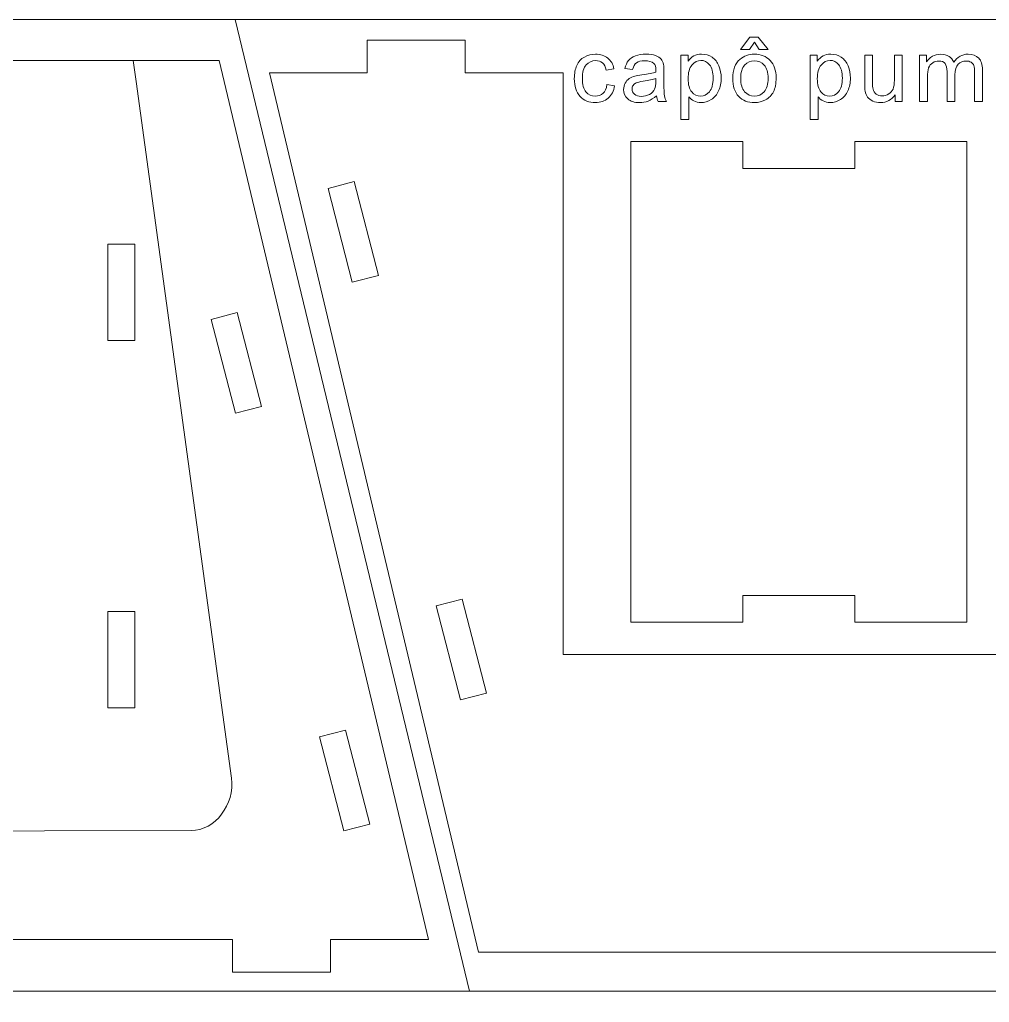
# Model space of a CAD drawing. Header units: centimetres. Extents: x -129.3 to -71.3, y -1.4 to 86.6.
# Drawn here: x -118.84 to -109.65, y 77.32 to 86.63 of the extents above; entities that cross this region are included whole.
import ezdxf

# ---------------------------------------------------------------- set-up
doc = ezdxf.new("R2010")
doc.units = ezdxf.units.CM
doc.header["$MEASUREMENT"] = 0
doc.layers.add('Camada 1', color=7, linetype='Continuous')

msp = doc.modelspace()

# ---------------------------------------------------------------- linework, layer by layer
at = {"layer": 'Camada 1', "color": 250, "lineweight": 20}
msp.add_open_spline([(-100.75825, 86.62825), (-100.75825, 86.62825), (-128.75826, 86.62825), (-128.75826, 86.62825), (-128.75826, 86.62825), (-129.03325, 86.62825), (-129.25825, 86.40325), (-129.25825, 86.12825), (-129.25825, 86.12825), (-129.25825, 86.12825), (-129.25825, 43.12824), (-129.25825, 43.12824), (-129.25825, 43.12824), (-129.25825, 42.85323), (-129.03325, 42.62823), (-128.75826, 42.62823), (-128.75826, 42.62823), (-128.75826, 42.62823), (-100.75825, 42.62823), (-100.75825, 42.62823), (-100.75825, 42.62823), (-100.48326, 42.62823), (-100.25825, 42.85323), (-100.25825, 43.12824), (-100.25825, 43.12824), (-100.25825, 43.12824), (-100.25825, 86.12825), (-100.25825, 86.12825), (-100.25825, 86.12825), (-100.25825, 86.40325), (-100.48326, 86.62825), (-100.75825, 86.62825)], degree=3, knots=[0, 0, 0, 0, 0.1111111, 0.1111111, 0.1111111, 0.1111111, 0.2222222, 0.2222222, 0.2222222, 0.2222222, 0.3333333, 0.3333333, 0.3333333, 0.3333333, 0.4444444, 0.4444444, 0.4444444, 0.4444444, 0.5555556, 0.5555556, 0.5555556, 0.5555556, 0.6666667, 0.6666667, 0.6666667, 0.6666667, 0.7777778, 0.7777778, 0.7777778, 0.7777778, 1, 1, 1, 1], dxfattribs=at)
at = {"layer": 'Camada 1', "color": 140, "lineweight": 20}
for points in [[(-114.57231, 77.42984), (-114.57231, 77.42984), (-116.79481, 86.62825), (-116.79481, 86.62825)], [(-129.25825, 77.42984), (-129.25825, 77.42984), (-100.25825, 77.42984), (-100.25825, 77.42984)]]:
    msp.add_open_spline(points, degree=3, dxfattribs=at)
at = {"layer": 'Camada 1', "color": 140, "lineweight": 9}
for points, knots in [([(-111.87455, 86.41624), (-111.87455, 86.41624), (-111.92069, 86.34597), (-111.92069, 86.34597), (-111.92069, 86.34597), (-111.92069, 86.34597), (-112.00536, 86.34597), (-112.00536, 86.34597), (-112.00536, 86.34597), (-112.00536, 86.34597), (-111.91688, 86.46196), (-111.91688, 86.46196), (-111.91688, 86.46196), (-111.91688, 86.46196), (-111.83814, 86.46196), (-111.83814, 86.46196), (-111.83814, 86.46196), (-111.83814, 86.46196), (-111.74374, 86.34597), (-111.74374, 86.34597), (-111.74374, 86.34597), (-111.74374, 86.34597), (-111.82841, 86.34597), (-111.82841, 86.34597), (-111.82841, 86.34597), (-111.82841, 86.34597), (-111.87455, 86.41624), (-111.87455, 86.41624)], [0, 0, 0, 0, 0.125, 0.125, 0.125, 0.125, 0.25, 0.25, 0.25, 0.25, 0.375, 0.375, 0.375, 0.375, 0.5, 0.5, 0.5, 0.5, 0.625, 0.625, 0.625, 0.625, 0.75, 0.75, 0.75, 0.75, 1, 1, 1, 1]), ([(-113.2716, 86.01323), (-113.2716, 86.01323), (-113.19879, 86.00307), (-113.19879, 86.00307), (-113.19879, 86.00307), (-113.20683, 85.95297), (-113.22715, 85.91388), (-113.26003, 85.88552), (-113.26003, 85.88552), (-113.29291, 85.85716), (-113.33341, 85.84305), (-113.38124, 85.84305), (-113.38124, 85.84305), (-113.44121, 85.84305), (-113.48948, 85.86266), (-113.52588, 85.90189), (-113.52588, 85.90189), (-113.56243, 85.94112), (-113.58063, 85.99728), (-113.58063, 86.07038), (-113.58063, 86.07038), (-113.58063, 86.11779), (-113.57273, 86.15914), (-113.55707, 86.1947), (-113.55707, 86.1947), (-113.5414, 86.23012), (-113.51756, 86.25679), (-113.48538, 86.27442), (-113.48538, 86.27442), (-113.45335, 86.29221), (-113.4185, 86.3011), (-113.38068, 86.3011), (-113.38068, 86.3011), (-113.33312, 86.3011), (-113.29404, 86.2891), (-113.26384, 86.26497), (-113.26384, 86.26497), (-113.2335, 86.24084), (-113.21403, 86.20655), (-113.20556, 86.16224), (-113.20556, 86.16224), (-113.20556, 86.16224), (-113.27753, 86.15123), (-113.27753, 86.15123), (-113.27753, 86.15123), (-113.28444, 86.18073), (-113.29658, 86.20288), (-113.31421, 86.21784), (-113.31421, 86.21784), (-113.33171, 86.23266), (-113.35288, 86.24013), (-113.37771, 86.24013), (-113.37771, 86.24013), (-113.41525, 86.24013), (-113.44573, 86.22673), (-113.4693, 86.19992), (-113.4693, 86.19992), (-113.49272, 86.17297), (-113.50443, 86.13063), (-113.50443, 86.07249), (-113.50443, 86.07249), (-113.50443, 86.01351), (-113.49314, 85.97075), (-113.47057, 85.94408), (-113.47057, 85.94408), (-113.44785, 85.91741), (-113.41835, 85.90401), (-113.38209, 85.90401), (-113.38209, 85.90401), (-113.35274, 85.90401), (-113.32833, 85.9129), (-113.30885, 85.93082), (-113.30885, 85.93082), (-113.28924, 85.9486), (-113.27682, 85.97611), (-113.2716, 86.01323)], [0, 0, 0, 0, 0.05, 0.05, 0.05, 0.05, 0.1, 0.1, 0.1, 0.1, 0.15, 0.15, 0.15, 0.15, 0.2, 0.2, 0.2, 0.2, 0.25, 0.25, 0.25, 0.25, 0.3, 0.3, 0.3, 0.3, 0.35, 0.35, 0.35, 0.35, 0.4, 0.4, 0.4, 0.4, 0.45, 0.45, 0.45, 0.45, 0.5, 0.5, 0.5, 0.5, 0.55, 0.55, 0.55, 0.55, 0.6, 0.6, 0.6, 0.6, 0.65, 0.65, 0.65, 0.65, 0.7, 0.7, 0.7, 0.7, 0.75, 0.75, 0.75, 0.75, 0.8, 0.8, 0.8, 0.8, 0.85, 0.85, 0.85, 0.85, 0.9, 0.9, 0.9, 0.9, 1, 1, 1, 1]), ([(-112.80121, 85.90739), (-112.82887, 85.88383), (-112.85554, 85.86732), (-112.88108, 85.85758), (-112.88108, 85.85758), (-112.90662, 85.84784), (-112.93399, 85.84305), (-112.96335, 85.84305), (-112.96335, 85.84305), (-113.01161, 85.84305), (-113.04872, 85.85476), (-113.07468, 85.87832), (-113.07468, 85.87832), (-113.10065, 85.90175), (-113.11363, 85.93181), (-113.11363, 85.96835), (-113.11363, 85.96835), (-113.11363, 85.9898), (-113.10869, 86.00942), (-113.09895, 86.0272), (-113.09895, 86.0272), (-113.08908, 86.04498), (-113.07624, 86.05909), (-113.06043, 86.06981), (-113.06043, 86.06981), (-113.04449, 86.08054), (-113.02671, 86.08872), (-113.00681, 86.09423), (-113.00681, 86.09423), (-112.99213, 86.09804), (-112.96998, 86.1017), (-112.94049, 86.10537), (-112.94049, 86.10537), (-112.88037, 86.11243), (-112.83592, 86.12104), (-112.80756, 86.13091), (-112.80756, 86.13091), (-112.80728, 86.14107), (-112.80714, 86.14757), (-112.80714, 86.15025), (-112.80714, 86.15025), (-112.80714, 86.18044), (-112.81419, 86.20175), (-112.8283, 86.21417), (-112.8283, 86.21417), (-112.84735, 86.23096), (-112.87572, 86.23929), (-112.91325, 86.23929), (-112.91325, 86.23929), (-112.94839, 86.23929), (-112.97435, 86.23308), (-112.991, 86.2208), (-112.991, 86.2208), (-113.0078, 86.20853), (-113.02007, 86.18679), (-113.02812, 86.15547), (-113.02812, 86.15547), (-113.02812, 86.15547), (-113.10093, 86.16563), (-113.10093, 86.16563), (-113.10093, 86.16563), (-113.0943, 86.19681), (-113.08343, 86.22207), (-113.06819, 86.24126), (-113.06819, 86.24126), (-113.05295, 86.26045), (-113.03094, 86.27513), (-113.00215, 86.28557), (-113.00215, 86.28557), (-112.97351, 86.29587), (-112.94006, 86.3011), (-112.90224, 86.3011), (-112.90224, 86.3011), (-112.86471, 86.3011), (-112.83409, 86.29672), (-112.81052, 86.28783), (-112.81052, 86.28783), (-112.7871, 86.27894), (-112.76974, 86.26793), (-112.75873, 86.25453), (-112.75873, 86.25453), (-112.74773, 86.24112), (-112.73997, 86.22419), (-112.73545, 86.20373), (-112.73545, 86.20373), (-112.73305, 86.19103), (-112.73178, 86.16817), (-112.73178, 86.13529), (-112.73178, 86.13529), (-112.73178, 86.13529), (-112.73178, 86.03651), (-112.73178, 86.03651), (-112.73178, 86.03651), (-112.73178, 85.96751), (-112.73023, 85.9239), (-112.72713, 85.90542), (-112.72713, 85.90542), (-112.72416, 85.88693), (-112.71795, 85.86929), (-112.70892, 85.85236), (-112.70892, 85.85236), (-112.70892, 85.85236), (-112.78682, 85.85236), (-112.78682, 85.85236), (-112.78682, 85.85236), (-112.79429, 85.86802), (-112.79909, 85.88637), (-112.80121, 85.90739)], [0, 0, 0, 0, 0.0357143, 0.0357143, 0.0357143, 0.0357143, 0.0714286, 0.0714286, 0.0714286, 0.0714286, 0.1071429, 0.1071429, 0.1071429, 0.1071429, 0.1428571, 0.1428571, 0.1428571, 0.1428571, 0.1785714, 0.1785714, 0.1785714, 0.1785714, 0.2142857, 0.2142857, 0.2142857, 0.2142857, 0.25, 0.25, 0.25, 0.25, 0.2857143, 0.2857143, 0.2857143, 0.2857143, 0.3214286, 0.3214286, 0.3214286, 0.3214286, 0.3571429, 0.3571429, 0.3571429, 0.3571429, 0.3928571, 0.3928571, 0.3928571, 0.3928571, 0.4285714, 0.4285714, 0.4285714, 0.4285714, 0.4642857, 0.4642857, 0.4642857, 0.4642857, 0.5, 0.5, 0.5, 0.5, 0.5357143, 0.5357143, 0.5357143, 0.5357143, 0.5714286, 0.5714286, 0.5714286, 0.5714286, 0.6071429, 0.6071429, 0.6071429, 0.6071429, 0.6428571, 0.6428571, 0.6428571, 0.6428571, 0.6785714, 0.6785714, 0.6785714, 0.6785714, 0.7142857, 0.7142857, 0.7142857, 0.7142857, 0.75, 0.75, 0.75, 0.75, 0.7857143, 0.7857143, 0.7857143, 0.7857143, 0.8214286, 0.8214286, 0.8214286, 0.8214286, 0.8571429, 0.8571429, 0.8571429, 0.8571429, 0.8928571, 0.8928571, 0.8928571, 0.8928571, 0.9285714, 0.9285714, 0.9285714, 0.9285714, 1, 1, 1, 1]), ([(-112.57029, 85.68387), (-112.57029, 85.68387), (-112.57029, 86.29178), (-112.57029, 86.29178), (-112.57029, 86.29178), (-112.57029, 86.29178), (-112.50256, 86.29178), (-112.50256, 86.29178), (-112.50256, 86.29178), (-112.50256, 86.29178), (-112.50256, 86.23407), (-112.50256, 86.23407), (-112.50256, 86.23407), (-112.48661, 86.25636), (-112.46855, 86.27315), (-112.44837, 86.2843), (-112.44837, 86.2843), (-112.42833, 86.29545), (-112.40392, 86.3011), (-112.37527, 86.3011), (-112.37527, 86.3011), (-112.33774, 86.3011), (-112.30472, 86.2915), (-112.27607, 86.27217), (-112.27607, 86.27217), (-112.24743, 86.25298), (-112.22584, 86.22574), (-112.21116, 86.19075), (-112.21116, 86.19075), (-112.19663, 86.15561), (-112.18929, 86.11723), (-112.18929, 86.07532), (-112.18929, 86.07532), (-112.18929, 86.03058), (-112.19733, 85.99023), (-112.21342, 85.95424), (-112.21342, 85.95424), (-112.22951, 85.9184), (-112.25293, 85.89088), (-112.28369, 85.87169), (-112.28369, 85.87169), (-112.31431, 85.85264), (-112.34663, 85.84305), (-112.38049, 85.84305), (-112.38049, 85.84305), (-112.40533, 85.84305), (-112.42763, 85.84827), (-112.44724, 85.85871), (-112.44724, 85.85871), (-112.467, 85.86915), (-112.48308, 85.88228), (-112.49578, 85.89822), (-112.49578, 85.89822), (-112.49578, 85.89822), (-112.49578, 85.68387), (-112.49578, 85.68387), (-112.49578, 85.68387), (-112.49578, 85.68387), (-112.57029, 85.68387), (-112.57029, 85.68387)], [0, 0, 0, 0, 0.0625, 0.0625, 0.0625, 0.0625, 0.125, 0.125, 0.125, 0.125, 0.1875, 0.1875, 0.1875, 0.1875, 0.25, 0.25, 0.25, 0.25, 0.3125, 0.3125, 0.3125, 0.3125, 0.375, 0.375, 0.375, 0.375, 0.4375, 0.4375, 0.4375, 0.4375, 0.5, 0.5, 0.5, 0.5, 0.5625, 0.5625, 0.5625, 0.5625, 0.625, 0.625, 0.625, 0.625, 0.6875, 0.6875, 0.6875, 0.6875, 0.75, 0.75, 0.75, 0.75, 0.8125, 0.8125, 0.8125, 0.8125, 0.875, 0.875, 0.875, 0.875, 1, 1, 1, 1]), ([(-112.08029, 86.07207), (-112.08029, 86.15321), (-112.05771, 86.21332), (-112.01242, 86.25241), (-112.01242, 86.25241), (-111.97474, 86.28487), (-111.92859, 86.3011), (-111.87427, 86.3011), (-111.87427, 86.3011), (-111.81401, 86.3011), (-111.76462, 86.28134), (-111.72624, 86.24183), (-111.72624, 86.24183), (-111.688, 86.20246), (-111.66881, 86.14785), (-111.66881, 86.07828), (-111.66881, 86.07828), (-111.66881, 86.02184), (-111.67727, 85.97753), (-111.69421, 85.94521), (-111.69421, 85.94521), (-111.71114, 85.9129), (-111.73584, 85.88778), (-111.76829, 85.86986), (-111.76829, 85.86986), (-111.80061, 85.85194), (-111.83603, 85.84305), (-111.87427, 85.84305), (-111.87427, 85.84305), (-111.93579, 85.84305), (-111.98546, 85.86266), (-112.02342, 85.90203), (-112.02342, 85.90203), (-112.06138, 85.9414), (-112.08029, 85.99813), (-112.08029, 86.07207)], [0, 0, 0, 0, 0.1, 0.1, 0.1, 0.1, 0.2, 0.2, 0.2, 0.2, 0.3, 0.3, 0.3, 0.3, 0.4, 0.4, 0.4, 0.4, 0.5, 0.5, 0.5, 0.5, 0.6, 0.6, 0.6, 0.6, 0.7, 0.7, 0.7, 0.7, 0.8, 0.8, 0.8, 0.8, 1, 1, 1, 1]), ([(-111.34623, 85.68387), (-111.34623, 85.68387), (-111.34623, 86.29178), (-111.34623, 86.29178), (-111.34623, 86.29178), (-111.34623, 86.29178), (-111.2785, 86.29178), (-111.2785, 86.29178), (-111.2785, 86.29178), (-111.2785, 86.29178), (-111.2785, 86.23407), (-111.2785, 86.23407), (-111.2785, 86.23407), (-111.26255, 86.25636), (-111.24449, 86.27315), (-111.22431, 86.2843), (-111.22431, 86.2843), (-111.20427, 86.29545), (-111.17986, 86.3011), (-111.15121, 86.3011), (-111.15121, 86.3011), (-111.11368, 86.3011), (-111.08066, 86.2915), (-111.05201, 86.27217), (-111.05201, 86.27217), (-111.02337, 86.25298), (-111.00178, 86.22574), (-110.9871, 86.19075), (-110.9871, 86.19075), (-110.97257, 86.15561), (-110.96523, 86.11723), (-110.96523, 86.07532), (-110.96523, 86.07532), (-110.96523, 86.03058), (-110.97327, 85.99023), (-110.98936, 85.95424), (-110.98936, 85.95424), (-111.00545, 85.9184), (-111.02887, 85.89088), (-111.05963, 85.87169), (-111.05963, 85.87169), (-111.09025, 85.85264), (-111.12257, 85.84305), (-111.15643, 85.84305), (-111.15643, 85.84305), (-111.18127, 85.84305), (-111.20357, 85.84827), (-111.22318, 85.85871), (-111.22318, 85.85871), (-111.24294, 85.86915), (-111.25902, 85.88228), (-111.27172, 85.89822), (-111.27172, 85.89822), (-111.27172, 85.89822), (-111.27172, 85.68387), (-111.27172, 85.68387), (-111.27172, 85.68387), (-111.27172, 85.68387), (-111.34623, 85.68387), (-111.34623, 85.68387)], [0, 0, 0, 0, 0.0625, 0.0625, 0.0625, 0.0625, 0.125, 0.125, 0.125, 0.125, 0.1875, 0.1875, 0.1875, 0.1875, 0.25, 0.25, 0.25, 0.25, 0.3125, 0.3125, 0.3125, 0.3125, 0.375, 0.375, 0.375, 0.375, 0.4375, 0.4375, 0.4375, 0.4375, 0.5, 0.5, 0.5, 0.5, 0.5625, 0.5625, 0.5625, 0.5625, 0.625, 0.625, 0.625, 0.625, 0.6875, 0.6875, 0.6875, 0.6875, 0.75, 0.75, 0.75, 0.75, 0.8125, 0.8125, 0.8125, 0.8125, 0.875, 0.875, 0.875, 0.875, 1, 1, 1, 1]), ([(-110.54127, 85.85236), (-110.54127, 85.85236), (-110.54127, 85.91769), (-110.54127, 85.91769), (-110.54127, 85.91769), (-110.57542, 85.86788), (-110.6217, 85.84305), (-110.68026, 85.84305), (-110.68026, 85.84305), (-110.70609, 85.84305), (-110.73022, 85.84799), (-110.75265, 85.85786), (-110.75265, 85.85786), (-110.77509, 85.86788), (-110.79174, 85.8803), (-110.80261, 85.89526), (-110.80261, 85.89526), (-110.81347, 85.91036), (-110.82109, 85.9287), (-110.82547, 85.95043), (-110.82547, 85.95043), (-110.82843, 85.96511), (-110.82998, 85.98825), (-110.82998, 86.01986), (-110.82998, 86.01986), (-110.82998, 86.01986), (-110.82998, 86.29178), (-110.82998, 86.29178), (-110.82998, 86.29178), (-110.82998, 86.29178), (-110.75548, 86.29178), (-110.75548, 86.29178), (-110.75548, 86.29178), (-110.75548, 86.29178), (-110.75548, 86.04865), (-110.75548, 86.04865), (-110.75548, 86.04865), (-110.75548, 86.00984), (-110.75392, 85.98359), (-110.75096, 85.97019), (-110.75096, 85.97019), (-110.7463, 85.95057), (-110.73643, 85.93533), (-110.72119, 85.92419), (-110.72119, 85.92419), (-110.70609, 85.91304), (-110.68746, 85.90739), (-110.66516, 85.90739), (-110.66516, 85.90739), (-110.64287, 85.90739), (-110.62198, 85.91304), (-110.60251, 85.92447), (-110.60251, 85.92447), (-110.58304, 85.9359), (-110.56921, 85.95156), (-110.56102, 85.97118), (-110.56102, 85.97118), (-110.55298, 85.99079), (-110.54889, 86.01944), (-110.54889, 86.05683), (-110.54889, 86.05683), (-110.54889, 86.05683), (-110.54889, 86.29178), (-110.54889, 86.29178), (-110.54889, 86.29178), (-110.54889, 86.29178), (-110.47438, 86.29178), (-110.47438, 86.29178), (-110.47438, 86.29178), (-110.47438, 86.29178), (-110.47438, 85.85236), (-110.47438, 85.85236), (-110.47438, 85.85236), (-110.47438, 85.85236), (-110.54127, 85.85236), (-110.54127, 85.85236)], [0, 0, 0, 0, 0.05, 0.05, 0.05, 0.05, 0.1, 0.1, 0.1, 0.1, 0.15, 0.15, 0.15, 0.15, 0.2, 0.2, 0.2, 0.2, 0.25, 0.25, 0.25, 0.25, 0.3, 0.3, 0.3, 0.3, 0.35, 0.35, 0.35, 0.35, 0.4, 0.4, 0.4, 0.4, 0.45, 0.45, 0.45, 0.45, 0.5, 0.5, 0.5, 0.5, 0.55, 0.55, 0.55, 0.55, 0.6, 0.6, 0.6, 0.6, 0.65, 0.65, 0.65, 0.65, 0.7, 0.7, 0.7, 0.7, 0.75, 0.75, 0.75, 0.75, 0.8, 0.8, 0.8, 0.8, 0.85, 0.85, 0.85, 0.85, 0.9, 0.9, 0.9, 0.9, 1, 1, 1, 1]), ([(-110.31035, 85.85236), (-110.31035, 85.85236), (-110.31035, 86.29178), (-110.31035, 86.29178), (-110.31035, 86.29178), (-110.31035, 86.29178), (-110.24346, 86.29178), (-110.24346, 86.29178), (-110.24346, 86.29178), (-110.24346, 86.29178), (-110.24346, 86.22969), (-110.24346, 86.22969), (-110.24346, 86.22969), (-110.22978, 86.25114), (-110.21143, 86.2685), (-110.18857, 86.28148), (-110.18857, 86.28148), (-110.16571, 86.2946), (-110.13975, 86.3011), (-110.11054, 86.3011), (-110.11054, 86.3011), (-110.07808, 86.3011), (-110.05141, 86.29432), (-110.03067, 86.28092), (-110.03067, 86.28092), (-110.00992, 86.26737), (-109.99525, 86.2486), (-109.98678, 86.22433), (-109.98678, 86.22433), (-109.95179, 86.27555), (-109.90649, 86.3011), (-109.85061, 86.3011), (-109.85061, 86.3011), (-109.80686, 86.3011), (-109.77314, 86.2891), (-109.74971, 86.26497), (-109.74971, 86.26497), (-109.72615, 86.24084), (-109.71429, 86.20373), (-109.71429, 86.15363), (-109.71429, 86.15363), (-109.71429, 86.15363), (-109.71429, 85.85236), (-109.71429, 85.85236), (-109.71429, 85.85236), (-109.71429, 85.85236), (-109.7888, 85.85236), (-109.7888, 85.85236), (-109.7888, 85.85236), (-109.7888, 85.85236), (-109.7888, 86.12894), (-109.7888, 86.12894), (-109.7888, 86.12894), (-109.7888, 86.15857), (-109.79134, 86.18002), (-109.79614, 86.19314), (-109.79614, 86.19314), (-109.80094, 86.20627), (-109.80969, 86.21671), (-109.82253, 86.22475), (-109.82253, 86.22475), (-109.83523, 86.2328), (-109.85018, 86.23675), (-109.86726, 86.23675), (-109.86726, 86.23675), (-109.8983, 86.23675), (-109.92399, 86.22645), (-109.94445, 86.20599), (-109.94445, 86.20599), (-109.96491, 86.18538), (-109.97507, 86.1525), (-109.97507, 86.10735), (-109.97507, 86.10735), (-109.97507, 86.10735), (-109.97507, 85.85236), (-109.97507, 85.85236), (-109.97507, 85.85236), (-109.97507, 85.85236), (-110.04958, 85.85236), (-110.04958, 85.85236), (-110.04958, 85.85236), (-110.04958, 85.85236), (-110.04958, 86.13755), (-110.04958, 86.13755), (-110.04958, 86.13755), (-110.04958, 86.17057), (-110.05564, 86.1954), (-110.06778, 86.21191), (-110.06778, 86.21191), (-110.07991, 86.22842), (-110.09981, 86.23675), (-110.12733, 86.23675), (-110.12733, 86.23675), (-110.14821, 86.23675), (-110.16754, 86.23124), (-110.18532, 86.22024), (-110.18532, 86.22024), (-110.2031, 86.20923), (-110.21595, 86.19314), (-110.22399, 86.17184), (-110.22399, 86.17184), (-110.23189, 86.15067), (-110.23584, 86.12005), (-110.23584, 86.08011), (-110.23584, 86.08011), (-110.23584, 86.08011), (-110.23584, 85.85236), (-110.23584, 85.85236), (-110.23584, 85.85236), (-110.23584, 85.85236), (-110.31035, 85.85236), (-110.31035, 85.85236)], [0, 0, 0, 0, 0.0344828, 0.0344828, 0.0344828, 0.0344828, 0.0689655, 0.0689655, 0.0689655, 0.0689655, 0.1034483, 0.1034483, 0.1034483, 0.1034483, 0.137931, 0.137931, 0.137931, 0.137931, 0.1724138, 0.1724138, 0.1724138, 0.1724138, 0.2068966, 0.2068966, 0.2068966, 0.2068966, 0.2413793, 0.2413793, 0.2413793, 0.2413793, 0.2758621, 0.2758621, 0.2758621, 0.2758621, 0.3103448, 0.3103448, 0.3103448, 0.3103448, 0.3448276, 0.3448276, 0.3448276, 0.3448276, 0.3793103, 0.3793103, 0.3793103, 0.3793103, 0.4137931, 0.4137931, 0.4137931, 0.4137931, 0.4482759, 0.4482759, 0.4482759, 0.4482759, 0.4827586, 0.4827586, 0.4827586, 0.4827586, 0.5172414, 0.5172414, 0.5172414, 0.5172414, 0.5517241, 0.5517241, 0.5517241, 0.5517241, 0.5862069, 0.5862069, 0.5862069, 0.5862069, 0.6206897, 0.6206897, 0.6206897, 0.6206897, 0.6551724, 0.6551724, 0.6551724, 0.6551724, 0.6896552, 0.6896552, 0.6896552, 0.6896552, 0.7241379, 0.7241379, 0.7241379, 0.7241379, 0.7586207, 0.7586207, 0.7586207, 0.7586207, 0.7931034, 0.7931034, 0.7931034, 0.7931034, 0.8275862, 0.8275862, 0.8275862, 0.8275862, 0.862069, 0.862069, 0.862069, 0.862069, 0.8965517, 0.8965517, 0.8965517, 0.8965517, 0.9310345, 0.9310345, 0.9310345, 0.9310345, 1, 1, 1, 1]), ([(-112.50256, 86.06939), (-112.50256, 86.01309), (-112.49113, 85.97146), (-112.46841, 85.94451), (-112.46841, 85.94451), (-112.44555, 85.91755), (-112.41789, 85.90401), (-112.38543, 85.90401), (-112.38543, 85.90401), (-112.35241, 85.90401), (-112.32419, 85.91798), (-112.30077, 85.94592), (-112.30077, 85.94592), (-112.2772, 85.97386), (-112.26549, 86.01704), (-112.26549, 86.0756), (-112.26549, 86.0756), (-112.26549, 86.13148), (-112.27692, 86.17325), (-112.29992, 86.20105), (-112.29992, 86.20105), (-112.32292, 86.22885), (-112.3503, 86.24267), (-112.38219, 86.24267), (-112.38219, 86.24267), (-112.4138, 86.24267), (-112.44174, 86.22786), (-112.46601, 86.19837), (-112.46601, 86.19837), (-112.49042, 86.16873), (-112.50256, 86.12583), (-112.50256, 86.06939)], [0, 0, 0, 0, 0.1111111, 0.1111111, 0.1111111, 0.1111111, 0.2222222, 0.2222222, 0.2222222, 0.2222222, 0.3333333, 0.3333333, 0.3333333, 0.3333333, 0.4444444, 0.4444444, 0.4444444, 0.4444444, 0.5555556, 0.5555556, 0.5555556, 0.5555556, 0.6666667, 0.6666667, 0.6666667, 0.6666667, 0.7777778, 0.7777778, 0.7777778, 0.7777778, 1, 1, 1, 1]), ([(-112.00409, 86.07193), (-112.00409, 86.01577), (-111.99181, 85.97372), (-111.96726, 85.94592), (-111.96726, 85.94592), (-111.94256, 85.91798), (-111.91166, 85.90401), (-111.87427, 85.90401), (-111.87427, 85.90401), (-111.8373, 85.90401), (-111.80653, 85.91798), (-111.78184, 85.94606), (-111.78184, 85.94606), (-111.75729, 85.97414), (-111.74501, 86.0169), (-111.74501, 86.07433), (-111.74501, 86.07433), (-111.74501, 86.12852), (-111.75743, 86.16958), (-111.78212, 86.19738), (-111.78212, 86.19738), (-111.80682, 86.22532), (-111.83758, 86.23929), (-111.87427, 86.23929), (-111.87427, 86.23929), (-111.91166, 86.23929), (-111.94256, 86.22546), (-111.96726, 86.19766), (-111.96726, 86.19766), (-111.99181, 86.16986), (-112.00409, 86.12795), (-112.00409, 86.07193)], [0, 0, 0, 0, 0.1111111, 0.1111111, 0.1111111, 0.1111111, 0.2222222, 0.2222222, 0.2222222, 0.2222222, 0.3333333, 0.3333333, 0.3333333, 0.3333333, 0.4444444, 0.4444444, 0.4444444, 0.4444444, 0.5555556, 0.5555556, 0.5555556, 0.5555556, 0.6666667, 0.6666667, 0.6666667, 0.6666667, 0.7777778, 0.7777778, 0.7777778, 0.7777778, 1, 1, 1, 1]), ([(-111.2785, 86.06939), (-111.2785, 86.01309), (-111.26707, 85.97146), (-111.24435, 85.94451), (-111.24435, 85.94451), (-111.22149, 85.91755), (-111.19383, 85.90401), (-111.16137, 85.90401), (-111.16137, 85.90401), (-111.12835, 85.90401), (-111.10013, 85.91798), (-111.07671, 85.94592), (-111.07671, 85.94592), (-111.05314, 85.97386), (-111.04143, 86.01704), (-111.04143, 86.0756), (-111.04143, 86.0756), (-111.04143, 86.13148), (-111.05286, 86.17325), (-111.07586, 86.20105), (-111.07586, 86.20105), (-111.09886, 86.22885), (-111.12624, 86.24267), (-111.15813, 86.24267), (-111.15813, 86.24267), (-111.18974, 86.24267), (-111.21768, 86.22786), (-111.24195, 86.19837), (-111.24195, 86.19837), (-111.26636, 86.16873), (-111.2785, 86.12583), (-111.2785, 86.06939)], [0, 0, 0, 0, 0.1111111, 0.1111111, 0.1111111, 0.1111111, 0.2222222, 0.2222222, 0.2222222, 0.2222222, 0.3333333, 0.3333333, 0.3333333, 0.3333333, 0.4444444, 0.4444444, 0.4444444, 0.4444444, 0.5555556, 0.5555556, 0.5555556, 0.5555556, 0.6666667, 0.6666667, 0.6666667, 0.6666667, 0.7777778, 0.7777778, 0.7777778, 0.7777778, 1, 1, 1, 1]), ([(-112.80714, 86.07249), (-112.83423, 86.06149), (-112.87487, 86.05217), (-112.92906, 86.04455), (-112.92906, 86.04455), (-112.95982, 86.04018), (-112.98155, 86.03524), (-112.99425, 86.02974), (-112.99425, 86.02974), (-113.00695, 86.02423), (-113.01669, 86.01619), (-113.0236, 86.00575), (-113.0236, 86.00575), (-113.03052, 85.99517), (-113.03404, 85.98345), (-113.03404, 85.97047), (-113.03404, 85.97047), (-113.03404, 85.95086), (-113.02656, 85.93435), (-113.01147, 85.92122), (-113.01147, 85.92122), (-112.99637, 85.9081), (-112.97435, 85.90147), (-112.94542, 85.90147), (-112.94542, 85.90147), (-112.91678, 85.90147), (-112.89124, 85.90768), (-112.8688, 85.92023), (-112.8688, 85.92023), (-112.84651, 85.93265), (-112.83, 85.94973), (-112.81955, 85.97132), (-112.81955, 85.97132), (-112.81151, 85.98811), (-112.80756, 86.0128), (-112.80756, 86.0454), (-112.80756, 86.0454), (-112.80756, 86.0454), (-112.80714, 86.07249), (-112.80714, 86.07249)], [0, 0, 0, 0, 0.0909091, 0.0909091, 0.0909091, 0.0909091, 0.1818182, 0.1818182, 0.1818182, 0.1818182, 0.2727273, 0.2727273, 0.2727273, 0.2727273, 0.3636364, 0.3636364, 0.3636364, 0.3636364, 0.4545455, 0.4545455, 0.4545455, 0.4545455, 0.5454545, 0.5454545, 0.5454545, 0.5454545, 0.6363636, 0.6363636, 0.6363636, 0.6363636, 0.7272727, 0.7272727, 0.7272727, 0.7272727, 0.8181818, 0.8181818, 0.8181818, 0.8181818, 1, 1, 1, 1])]:
    msp.add_open_spline(points, degree=3, knots=knots, dxfattribs=at)
at = {"layer": 'Camada 1', "lineweight": 9}
for points, knots in [([(-107.27959, 86.12485), (-107.27959, 86.12485), (-107.27959, 86.43286), (-107.27959, 86.43286), (-107.27959, 86.43286), (-107.27959, 86.43286), (-108.20663, 86.43286), (-108.20663, 86.43286), (-108.20663, 86.43286), (-108.20663, 86.43286), (-108.20663, 86.12485), (-108.20663, 86.12485), (-108.20663, 86.12485), (-108.20663, 86.12485), (-109.13367, 86.12484), (-109.13367, 86.12484), (-109.13367, 86.12484), (-109.13367, 86.12484), (-109.13366, 80.61764), (-109.13366, 80.61764), (-109.13366, 80.61764), (-109.13366, 80.61764), (-113.68684, 80.61764), (-113.68684, 80.61764), (-113.68684, 80.61764), (-113.68684, 80.61764), (-113.68685, 86.12484), (-113.68685, 86.12484), (-113.68685, 86.12484), (-113.68685, 86.12484), (-114.61389, 86.12483), (-114.61389, 86.12483), (-114.61389, 86.12483), (-114.61389, 86.12483), (-114.61389, 86.43284), (-114.61389, 86.43284), (-114.61389, 86.43284), (-114.61389, 86.43284), (-115.54193, 86.43284), (-115.54193, 86.43284), (-115.54193, 86.43284), (-115.54193, 86.43284), (-115.54193, 86.12483), (-115.54193, 86.12483), (-115.54193, 86.12483), (-115.54193, 86.12483), (-116.46897, 86.12483), (-116.46897, 86.12483), (-116.46897, 86.12483), (-116.46897, 86.12483), (-114.48787, 77.79953), (-114.48787, 77.79953), (-114.48787, 77.79953), (-114.48787, 77.79953), (-108.33261, 77.79955), (-108.33261, 77.79955), (-108.33261, 77.79955), (-108.33261, 77.79955), (-106.35155, 86.12485), (-106.35155, 86.12485), (-106.35155, 86.12485), (-106.35155, 86.12485), (-107.27959, 86.12485), (-107.27959, 86.12485)], [0, 0, 0, 0, 0.0588235, 0.0588235, 0.0588235, 0.0588235, 0.1176471, 0.1176471, 0.1176471, 0.1176471, 0.1764706, 0.1764706, 0.1764706, 0.1764706, 0.2352941, 0.2352941, 0.2352941, 0.2352941, 0.2941176, 0.2941176, 0.2941176, 0.2941176, 0.3529412, 0.3529412, 0.3529412, 0.3529412, 0.4117647, 0.4117647, 0.4117647, 0.4117647, 0.4705882, 0.4705882, 0.4705882, 0.4705882, 0.5294118, 0.5294118, 0.5294118, 0.5294118, 0.5882353, 0.5882353, 0.5882353, 0.5882353, 0.6470588, 0.6470588, 0.6470588, 0.6470588, 0.7058824, 0.7058824, 0.7058824, 0.7058824, 0.7647059, 0.7647059, 0.7647059, 0.7647059, 0.8235294, 0.8235294, 0.8235294, 0.8235294, 0.8823529, 0.8823529, 0.8823529, 0.8823529, 1, 1, 1, 1]), ([(-117.75995, 86.24305), (-117.75995, 86.24305), (-122.28405, 86.24305), (-122.28405, 86.24305), (-122.28405, 86.24305), (-122.28405, 86.24305), (-123.10002, 86.24305), (-123.10002, 86.24305), (-123.10002, 86.24305), (-123.10002, 86.24305), (-125.08073, 77.91707), (-125.08073, 77.91707), (-125.08073, 77.91707), (-125.08073, 77.91707), (-124.15333, 77.91707), (-124.15333, 77.91707), (-124.15333, 77.91707), (-124.15333, 77.91707), (-124.15333, 77.60896), (-124.15333, 77.60896), (-124.15333, 77.60896), (-124.15333, 77.60896), (-123.22594, 77.60896), (-123.22594, 77.60896), (-123.22594, 77.60896), (-123.22594, 77.60896), (-123.22594, 77.91707), (-123.22594, 77.91707), (-123.22594, 77.91707), (-123.22594, 77.91707), (-116.81806, 77.91707), (-116.81806, 77.91707), (-116.81806, 77.91707), (-116.81806, 77.91707), (-116.81806, 77.60896), (-116.81806, 77.60896), (-116.81806, 77.60896), (-116.81806, 77.60896), (-115.89067, 77.60896), (-115.89067, 77.60896), (-115.89067, 77.60896), (-115.89067, 77.60896), (-115.89067, 77.91707), (-115.89067, 77.91707), (-115.89067, 77.91707), (-115.89067, 77.91707), (-114.96327, 77.91707), (-114.96327, 77.91707), (-114.96327, 77.91707), (-114.96327, 77.91707), (-116.94398, 86.24305), (-116.94398, 86.24305), (-116.94398, 86.24305), (-116.94398, 86.24305), (-117.75995, 86.24305), (-117.75995, 86.24305)], [0, 0, 0, 0, 0.0666667, 0.0666667, 0.0666667, 0.0666667, 0.1333333, 0.1333333, 0.1333333, 0.1333333, 0.2, 0.2, 0.2, 0.2, 0.2666667, 0.2666667, 0.2666667, 0.2666667, 0.3333333, 0.3333333, 0.3333333, 0.3333333, 0.4, 0.4, 0.4, 0.4, 0.4666667, 0.4666667, 0.4666667, 0.4666667, 0.5333333, 0.5333333, 0.5333333, 0.5333333, 0.6, 0.6, 0.6, 0.6, 0.6666667, 0.6666667, 0.6666667, 0.6666667, 0.7333333, 0.7333333, 0.7333333, 0.7333333, 0.8, 0.8, 0.8, 0.8, 0.8666667, 0.8666667, 0.8666667, 0.8666667, 1, 1, 1, 1]), ([(-117.73253, 86.04305), (-117.73253, 86.04305), (-116.82806, 79.44701), (-116.82806, 79.44701), (-116.82806, 79.44701), (-116.79399, 79.19854), (-116.98414, 78.95033), (-117.20957, 78.9498), (-117.20957, 78.9498), (-117.20957, 78.9498), (-122.76837, 78.93666), (-122.76837, 78.93666), (-122.76837, 78.93666), (-123.01098, 78.93609), (-123.24544, 79.23191), (-123.21594, 79.44701), (-123.21594, 79.44701), (-123.21594, 79.44701), (-122.31147, 86.04305), (-122.31147, 86.04305)], [0, 0, 0, 0, 0.1666667, 0.1666667, 0.1666667, 0.1666667, 0.3333333, 0.3333333, 0.3333333, 0.3333333, 0.5, 0.5, 0.5, 0.5, 0.6666667, 0.6666667, 0.6666667, 0.6666667, 1, 1, 1, 1]), ([(-111.9832, 85.21967), (-111.9832, 85.21967), (-111.9832, 85.47464), (-111.9832, 85.47464), (-111.9832, 85.47464), (-111.9832, 85.47464), (-113.04389, 85.47464), (-113.04389, 85.47464), (-113.04389, 85.47464), (-113.04389, 85.47464), (-113.04389, 80.92181), (-113.04389, 80.92181), (-113.04389, 80.92181), (-113.04389, 80.92181), (-111.98319, 80.92181), (-111.98319, 80.92181), (-111.98319, 80.92181), (-111.98319, 80.92181), (-111.98319, 81.17678), (-111.98319, 81.17678), (-111.98319, 81.17678), (-111.98319, 81.17678), (-110.92249, 81.17678), (-110.92249, 81.17678), (-110.92249, 81.17678), (-110.92249, 81.17678), (-110.92249, 80.92181), (-110.92249, 80.92181), (-110.92249, 80.92181), (-110.92249, 80.92181), (-109.86179, 80.92181), (-109.86179, 80.92181), (-109.86179, 80.92181), (-109.86179, 80.92181), (-109.8618, 85.47465), (-109.8618, 85.47465), (-109.8618, 85.47465), (-109.8618, 85.47465), (-110.9225, 85.47464), (-110.9225, 85.47464), (-110.9225, 85.47464), (-110.9225, 85.47464), (-110.9225, 85.21967), (-110.9225, 85.21967), (-110.9225, 85.21967), (-110.9225, 85.21967), (-111.9832, 85.21967), (-111.9832, 85.21967)], [0, 0, 0, 0, 0.0769231, 0.0769231, 0.0769231, 0.0769231, 0.1538462, 0.1538462, 0.1538462, 0.1538462, 0.2307692, 0.2307692, 0.2307692, 0.2307692, 0.3076923, 0.3076923, 0.3076923, 0.3076923, 0.3846154, 0.3846154, 0.3846154, 0.3846154, 0.4615385, 0.4615385, 0.4615385, 0.4615385, 0.5384615, 0.5384615, 0.5384615, 0.5384615, 0.6153846, 0.6153846, 0.6153846, 0.6153846, 0.6923077, 0.6923077, 0.6923077, 0.6923077, 0.7692308, 0.7692308, 0.7692308, 0.7692308, 0.8461538, 0.8461538, 0.8461538, 0.8461538, 1, 1, 1, 1]), ([(-115.91394, 85.02979), (-115.91394, 85.02979), (-115.68393, 84.14175), (-115.68393, 84.14175), (-115.68393, 84.14175), (-115.68393, 84.14175), (-115.43692, 84.20575), (-115.43692, 84.20575), (-115.43692, 84.20575), (-115.43692, 84.20575), (-115.66694, 85.09479), (-115.66694, 85.09479), (-115.66694, 85.09479), (-115.66694, 85.09479), (-115.91394, 85.02979), (-115.91394, 85.02979)], [0, 0, 0, 0, 0.2, 0.2, 0.2, 0.2, 0.4, 0.4, 0.4, 0.4, 0.6, 0.6, 0.6, 0.6, 1, 1, 1, 1]), ([(-117.74544, 83.591), (-117.74544, 83.591), (-118.00045, 83.59106), (-118.00045, 83.59106), (-118.00045, 83.59106), (-118.00045, 83.59106), (-118.00045, 84.50358), (-118.00045, 84.50358), (-118.00045, 84.50358), (-118.00045, 84.50358), (-117.74546, 84.50358), (-117.74546, 84.50358), (-117.74546, 84.50358), (-117.74546, 84.50358), (-117.74544, 83.591), (-117.74544, 83.591)], [0, 0, 0, 0, 0.2, 0.2, 0.2, 0.2, 0.4, 0.4, 0.4, 0.4, 0.6, 0.6, 0.6, 0.6, 1, 1, 1, 1]), ([(-116.54277, 82.9658), (-116.54277, 82.9658), (-116.7896, 82.90184), (-116.7896, 82.90184), (-116.7896, 82.90184), (-116.7896, 82.90184), (-117.01991, 83.79061), (-117.01991, 83.79061), (-117.01991, 83.79061), (-117.01991, 83.79061), (-116.77307, 83.8546), (-116.77307, 83.8546), (-116.77307, 83.8546), (-116.77307, 83.8546), (-116.54277, 82.9658), (-116.54277, 82.9658)], [0, 0, 0, 0, 0.2, 0.2, 0.2, 0.2, 0.4, 0.4, 0.4, 0.4, 0.6, 0.6, 0.6, 0.6, 1, 1, 1, 1]), ([(-114.41187, 80.25262), (-114.41187, 80.25262), (-114.65889, 80.18761), (-114.65889, 80.18761), (-114.65889, 80.18761), (-114.65889, 80.18761), (-114.88989, 81.07664), (-114.88989, 81.07664), (-114.88989, 81.07664), (-114.88989, 81.07664), (-114.64288, 81.14065), (-114.64288, 81.14065), (-114.64288, 81.14065), (-114.64288, 81.14065), (-114.41187, 80.25262), (-114.41187, 80.25262)], [0, 0, 0, 0, 0.2, 0.2, 0.2, 0.2, 0.4, 0.4, 0.4, 0.4, 0.6, 0.6, 0.6, 0.6, 1, 1, 1, 1]), ([(-117.74536, 80.11259), (-117.74536, 80.11259), (-118.00037, 80.11268), (-118.00037, 80.11268), (-118.00037, 80.11268), (-118.00037, 80.11268), (-118.00037, 81.02522), (-118.00037, 81.02522), (-118.00037, 81.02522), (-118.00037, 81.02522), (-117.74538, 81.02522), (-117.74538, 81.02522), (-117.74538, 81.02522), (-117.74538, 81.02522), (-117.74536, 80.11259), (-117.74536, 80.11259)], [0, 0, 0, 0, 0.2, 0.2, 0.2, 0.2, 0.4, 0.4, 0.4, 0.4, 0.6, 0.6, 0.6, 0.6, 1, 1, 1, 1]), ([(-115.51817, 79.0118), (-115.51817, 79.0118), (-115.76501, 78.94784), (-115.76501, 78.94784), (-115.76501, 78.94784), (-115.76501, 78.94784), (-115.99531, 79.83661), (-115.99531, 79.83661), (-115.99531, 79.83661), (-115.99531, 79.83661), (-115.74846, 79.90059), (-115.74846, 79.90059), (-115.74846, 79.90059), (-115.74846, 79.90059), (-115.51817, 79.0118), (-115.51817, 79.0118)], [0, 0, 0, 0, 0.2, 0.2, 0.2, 0.2, 0.4, 0.4, 0.4, 0.4, 0.6, 0.6, 0.6, 0.6, 1, 1, 1, 1])]:
    msp.add_open_spline(points, degree=3, knots=knots, dxfattribs=at)
at = {"layer": 'Camada 1', "color": 140, "lineweight": 9}
msp.add_open_spline([(-117.75995, 86.24305), (-117.75995, 86.24305), (-117.73253, 86.04305), (-117.73253, 86.04305)], degree=3, dxfattribs=at)

doc.saveas('drawing.dxf')
